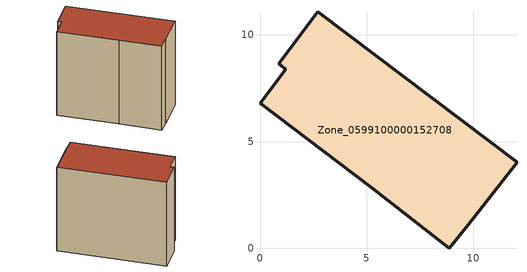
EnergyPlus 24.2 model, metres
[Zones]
Zone_0599100000152708
 floor ground (C_G): 1.21,8.4 0.88,8.65 2.71,11.09 12.05,4.03 9.77,1.09 8.88,0 5.25,2.83 0,6.8 z0
 wall outside (C_F): 8.88,0 9.77,1.09 12.05,4.03 2.71,11.09 0.88,8.65 1.21,8.4 0,6.8 5.25,2.83 8.88,0 z0:10.16
 roof outside (C_R): 0.88,8.65 1.21,8.4 0,6.8 5.25,2.83 8.88,0 9.77,1.09 12.05,4.03 2.71,11.09 z10.16
[BUILDING]
Pand.0599100000152708: North Axis=0; Terrain=City; Loads Convergence Tolerance Value=0.04; Temperature Convergence Tolerance Value=0.4; Solar Distribution=FullExterior; Maximum Number of Warmup Days=25; Minimum Number of Warmup Days=1
[Site:Location]
Rotterdam.The.Hague.AP_ZH_NLD Design_Conditions: Latitude=51.96; Longitude=4.45; Time Zone=1; Elevation=-4.5
[SITE:GROUNDTEMPERATURE:BUILDINGSURFACE]
18, 18, 18, 18, 18, 18, 18, 18, 18, 18, 18, 18
[MATERIAL] Thermal Absorptance=0.9; Solar Absorptance=0.7; Visible Absorptance=0.7
Name | Roughness | Thickness | Conductivity | Density | Specific Heat
G.TI.1946 | MediumSmooth | 0.15 | 1 | 540 | 1210
F.TI.1946 | Rough | 0.3 | 0.857143 | 1920 | 840
R.TI.1946 | MediumRough | 0.2 | 0.1 | 1500 | 1000
[CONSTRUCTION]
C_G: G.TI.1946
C_F: F.TI.1946
C_R: R.TI.1946
[ZONE]
Zone_0599100000152708: Type=1; Multiplier=1; Ceiling Height=Autocalculate; Volume=Autocalculate; Floor Area=autocalculate; Part of Total Floor Area=Yes
[ZONEINFILTRATION:DESIGNFLOWRATE]
Infil_Zone_0599100000152708: Zone or ZoneList or Space or SpaceList=Zone_0599100000152708; Schedule=AlwaysOn; Design Flow Rate Calculation Method=Flow/Area; Flow Rate per Floor Area=0.003; Constant Term Coefficient=1; Temperature Term Coefficient=0; Velocity Term Coefficient=0; Velocity Squared Term Coefficient=0
[HVACTEMPLATE:ZONE:IDEALLOADSAIRSYSTEM]
Zone_0599100000152708: Maximum Heating Supply Air Temperature=50; Minimum Cooling Supply Air Temperature=13; Maximum Heating Supply Air Humidity Ratio=0.0156; Minimum Cooling Supply Air Humidity Ratio=0.0077; Heating Limit=NoLimit; Cooling Limit=NoLimit; Dehumidification Control Type=ConstantSensibleHeatRatio; Cooling Sensible Heat Ratio=0.7; Dehumidification Setpoint=60; Humidification Control Type=None; Humidification Setpoint=30; Outdoor Air Method=None; Outdoor Air Flow Rate per Person=0.00944; Outdoor Air Flow Rate per Zone Floor Area=0; Outdoor Air Flow Rate per Zone=0; Demand Controlled Ventilation Type=None; Outdoor Air Economizer Type=NoEconomizer; Heat Recovery Type=None; Sensible Heat Recovery Effectiveness=0.7; Latent Heat Recovery Effectiveness=0.65
[ZONECONTROL:THERMOSTAT]
ThermostatControl_Zone_0599100000152708: Zone or ZoneList=Zone_0599100000152708; Control Type Schedule=DualSetpointControlType; Control 1=Thermostat_Zone_0599100000152708; Temperature Difference Between Cutout And Setpoint=0
[THERMOSTATSETPOINT:DUALSETPOINT]
Thermostat_Zone_0599100000152708: Heating Setpoint Temperature Schedule=HeatingSetpoint_Zone_0599100000152708; Cooling Setpoint Temperature Schedule=CoolingSetpoint_Zone_0599100000152708
[SCHEDULE:COMPACT]
HeatingSetpoint_Zone_0599100000152708: Through: 12/31, For: AllDays, Until: 24:00, 21
CoolingSetpoint_Zone_0599100000152708: Through: 12/31, For: AllDays, Until: 24:00, 24
DualSetpointControlType: Through: 12/31, For: AllDays, Until: 24:00, 4
AlwaysOn: Through: 12/31, For: AllDays, Until: 24:00, 1
